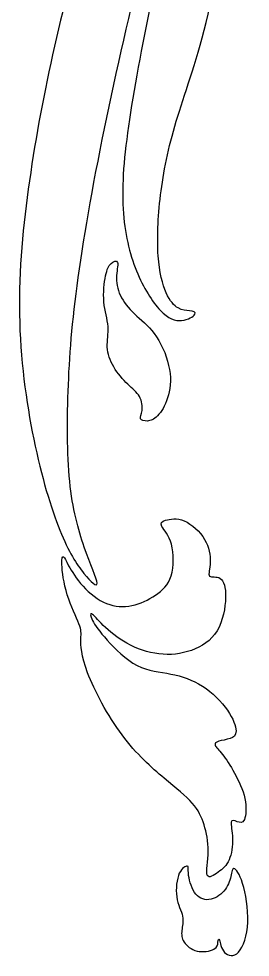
# Model space of a CAD drawing. Extents: x -9.5 to 9.2, y -1.7 to 27.8.
# Drawn here: x -9.5 to -7.93, y 14.74 to 21.1 of the extents above; entities that cross this region are included whole.
import ezdxf

# ---------------------------------------------------------------- set-up
doc = ezdxf.new("R2010")
doc.units = 0
doc.header["$MEASUREMENT"] = 0
doc.layers.add('LAYER_1', color=7, linetype='CONTINUOUS')

msp = doc.modelspace()

# ---------------------------------------------------------------- linework, layer by layer
at = {"layer": 'LAYER_1', "color": 250}
for points, knots in [([(-8.78713, 25.43374), (-8.78637, 25.50302), (-8.73947, 25.47626), (-8.66988, 25.4003), (-8.66988, 25.4003), (-8.60028, 25.32434), (-8.50799, 25.19917), (-8.41798, 25.0482), (-8.41798, 25.0482), (-8.32796, 24.89723), (-8.24021, 24.72045), (-8.16571, 24.44958), (-8.16571, 24.44958), (-8.0912, 24.17869), (-8.02992, 23.81369), (-7.99021, 23.53851), (-7.99021, 23.53851), (-7.95049, 23.26333), (-7.93234, 23.07796), (-7.94103, 22.85772), (-7.94103, 22.85772), (-7.94973, 22.63748), (-7.98529, 22.38236), (-8.03748, 22.06466), (-8.03748, 22.06466), (-8.08968, 21.74695), (-8.15852, 21.36666), (-8.23114, 21.07715), (-8.23114, 21.07715), (-8.30375, 20.78764), (-8.38016, 20.58889), (-8.43462, 20.40735), (-8.43462, 20.40735), (-8.48908, 20.2258), (-8.52161, 20.06146), (-8.54052, 19.90714), (-8.54052, 19.90714), (-8.55943, 19.75283), (-8.56473, 19.60855), (-8.55679, 19.49533), (-8.55679, 19.49533), (-8.54885, 19.3821), (-8.52767, 19.29993), (-8.50271, 19.24356), (-8.50271, 19.24356), (-8.47774, 19.18719), (-8.44899, 19.15661), (-8.42138, 19.14084), (-8.42138, 19.14084), (-8.39377, 19.12508), (-8.3673, 19.12412), (-8.34347, 19.12125), (-8.34347, 19.12125), (-8.31964, 19.11838), (-8.29846, 19.11361), (-8.30716, 19.0988), (-8.30716, 19.0988), (-8.31586, 19.08399), (-8.35443, 19.05915), (-8.39755, 19.05532), (-8.39755, 19.05532), (-8.44067, 19.0515), (-8.48833, 19.0687), (-8.54242, 19.12507), (-8.54242, 19.12507), (-8.5965, 19.18144), (-8.65702, 19.27699), (-8.70429, 19.39356), (-8.70429, 19.39356), (-8.75157, 19.51013), (-8.78562, 19.64773), (-8.79507, 19.81255), (-8.79507, 19.81255), (-8.80452, 19.97737), (-8.78939, 20.16944), (-8.75195, 20.41882), (-8.75195, 20.41882), (-8.7145, 20.6682), (-8.65474, 20.97492), (-8.5931, 21.27971), (-8.5931, 21.27971), (-8.53144, 21.58452), (-8.4679, 21.88741), (-8.41874, 22.14539), (-8.41874, 22.14539), (-8.36957, 22.40338), (-8.33477, 22.61646), (-8.3117, 22.81281), (-8.3117, 22.81281), (-8.28862, 23.00916), (-8.27728, 23.1888), (-8.27312, 23.40617), (-8.27312, 23.40617), (-8.26896, 23.62354), (-8.27199, 23.87867), (-8.28068, 24.07406), (-8.28068, 24.07406), (-8.28938, 24.26946), (-8.30376, 24.40515), (-8.32153, 24.505), (-8.32153, 24.505), (-8.3393, 24.60485), (-8.36049, 24.66887), (-8.37448, 24.69944), (-8.37448, 24.69944), (-8.38848, 24.73002), (-8.39529, 24.72715), (-8.39642, 24.70756), (-8.39642, 24.70756), (-8.39755, 24.68798), (-8.39301, 24.65166), (-8.38507, 24.59147), (-8.38507, 24.59147), (-8.37712, 24.53127), (-8.36578, 24.44719), (-8.35443, 24.33253), (-8.35443, 24.33253), (-8.34309, 24.21787), (-8.33174, 24.07263), (-8.33136, 23.89348), (-8.33136, 23.89348), (-8.33098, 23.71432), (-8.34158, 23.50125), (-8.35973, 23.27479), (-8.35973, 23.27479), (-8.37788, 23.04834), (-8.40361, 22.8085), (-8.44634, 22.54813), (-8.44634, 22.54813), (-8.48908, 22.28776), (-8.54884, 22.00684), (-8.62789, 21.66144), (-8.62789, 21.66144), (-8.70694, 21.31603), (-8.80528, 20.90611), (-8.89, 20.50672), (-8.89, 20.50672), (-8.97472, 20.10732), (-9.04583, 19.71843), (-9.09121, 19.4055), (-9.09121, 19.4055), (-9.1366, 19.09258), (-9.15628, 18.85561), (-9.16611, 18.62057), (-9.16611, 18.62057), (-9.17595, 18.38552), (-9.17595, 18.15238), (-9.15703, 17.96558), (-9.15703, 17.96558), (-9.13812, 17.77878), (-9.1003, 17.63832), (-9.05869, 17.51984), (-9.05869, 17.51984), (-9.01709, 17.40136), (-8.9717, 17.30485), (-8.97057, 17.27475), (-8.97057, 17.27475), (-8.96943, 17.24465), (-9.01255, 17.28096), (-9.06134, 17.34115), (-9.06134, 17.34115), (-9.11013, 17.40135), (-9.16459, 17.48544), (-9.22435, 17.63449), (-9.22435, 17.63449), (-9.28411, 17.78355), (-9.34917, 17.99758), (-9.40136, 18.25174), (-9.40136, 18.25174), (-9.45355, 18.50591), (-9.4929, 18.8002), (-9.49781, 19.09927), (-9.49781, 19.09927), (-9.50273, 19.39834), (-9.47322, 19.70219), (-9.43011, 20.00413), (-9.43011, 20.00413), (-9.38699, 20.30606), (-9.33025, 20.6061), (-9.25991, 20.91615), (-9.25991, 20.91615), (-9.18956, 21.22621), (-9.10559, 21.5463), (-9.00915, 21.88311), (-9.00915, 21.88311), (-8.9127, 22.21992), (-8.80377, 22.57346), (-8.72396, 22.83956), (-8.72396, 22.83956), (-8.64416, 23.10567), (-8.59347, 23.28435), (-8.5549, 23.45204), (-8.5549, 23.45204), (-8.51632, 23.61973), (-8.48984, 23.77643), (-8.47396, 23.91784), (-8.47396, 23.91784), (-8.45807, 24.05926), (-8.45277, 24.18539), (-8.45314, 24.30195), (-8.45314, 24.30195), (-8.45353, 24.41852), (-8.45958, 24.52555), (-8.47055, 24.61775), (-8.47055, 24.61775), (-8.48152, 24.70995), (-8.49741, 24.78735), (-8.51216, 24.83751), (-8.51216, 24.83751), (-8.5269, 24.88767), (-8.54052, 24.9106), (-8.54809, 24.91585), (-8.54809, 24.91585), (-8.55565, 24.92111), (-8.55716, 24.90869), (-8.55301, 24.87525), (-8.55301, 24.87525), (-8.54884, 24.84181), (-8.539, 24.78734), (-8.52728, 24.71473), (-8.52728, 24.71473), (-8.51556, 24.64211), (-8.50194, 24.55133), (-8.50686, 24.43141), (-8.50686, 24.43141), (-8.51178, 24.3115), (-8.53523, 24.16244), (-8.56964, 24.06451), (-8.56964, 24.06451), (-8.60406, 23.96657), (-8.64945, 23.91975), (-8.69332, 23.89778), (-8.69332, 23.89778), (-8.73719, 23.8758), (-8.77956, 23.87867), (-8.79847, 23.89634), (-8.79847, 23.89634), (-8.81738, 23.91402), (-8.81284, 23.94651), (-8.81321, 23.96466), (-8.81321, 23.96466), (-8.8136, 23.98282), (-8.8189, 23.98665), (-8.83553, 23.98712), (-8.83553, 23.98712), (-8.85217, 23.9876), (-8.88017, 23.98472), (-8.91572, 24.00192), (-8.91572, 24.00192), (-8.95127, 24.01912), (-8.99439, 24.05639), (-9.01633, 24.11276), (-9.01633, 24.11276), (-9.03826, 24.16914), (-9.03902, 24.24463), (-9.03335, 24.30004), (-9.03335, 24.30004), (-9.02768, 24.35546), (-9.01557, 24.39082), (-9.00612, 24.40228), (-9.00612, 24.40228), (-8.99667, 24.41375), (-8.98985, 24.40132), (-8.98531, 24.38699), (-8.98531, 24.38699), (-8.98078, 24.37266), (-8.97851, 24.35641), (-8.97095, 24.33921), (-8.97095, 24.33921), (-8.96338, 24.32201), (-8.95052, 24.30386), (-8.92896, 24.29432), (-8.92896, 24.29432), (-8.90741, 24.28476), (-8.87714, 24.2838), (-8.84424, 24.29909), (-8.84424, 24.29909), (-8.81133, 24.31438), (-8.77578, 24.34591), (-8.74665, 24.3889), (-8.74665, 24.3889), (-8.71753, 24.4319), (-8.69484, 24.48638), (-8.68047, 24.55039), (-8.68047, 24.55039), (-8.66609, 24.61441), (-8.66004, 24.68798), (-8.6642, 24.77015), (-8.6642, 24.77015), (-8.66836, 24.85232), (-8.68273, 24.9431), (-8.71261, 25.07113), (-8.71261, 25.07113), (-8.7425, 25.19917), (-8.78788, 25.36447), (-8.78713, 25.43374)], [0, 0, 0, 0, 0.0133333, 0.0133333, 0.0133333, 0.0133333, 0.0266667, 0.0266667, 0.0266667, 0.0266667, 0.04, 0.04, 0.04, 0.04, 0.0533333, 0.0533333, 0.0533333, 0.0533333, 0.0666667, 0.0666667, 0.0666667, 0.0666667, 0.08, 0.08, 0.08, 0.08, 0.0933333, 0.0933333, 0.0933333, 0.0933333, 0.1066667, 0.1066667, 0.1066667, 0.1066667, 0.12, 0.12, 0.12, 0.12, 0.1333333, 0.1333333, 0.1333333, 0.1333333, 0.1466667, 0.1466667, 0.1466667, 0.1466667, 0.16, 0.16, 0.16, 0.16, 0.1733333, 0.1733333, 0.1733333, 0.1733333, 0.1866667, 0.1866667, 0.1866667, 0.1866667, 0.2, 0.2, 0.2, 0.2, 0.2133333, 0.2133333, 0.2133333, 0.2133333, 0.2266667, 0.2266667, 0.2266667, 0.2266667, 0.24, 0.24, 0.24, 0.24, 0.2533333, 0.2533333, 0.2533333, 0.2533333, 0.2666667, 0.2666667, 0.2666667, 0.2666667, 0.28, 0.28, 0.28, 0.28, 0.2933333, 0.2933333, 0.2933333, 0.2933333, 0.3066667, 0.3066667, 0.3066667, 0.3066667, 0.32, 0.32, 0.32, 0.32, 0.3333333, 0.3333333, 0.3333333, 0.3333333, 0.3466667, 0.3466667, 0.3466667, 0.3466667, 0.36, 0.36, 0.36, 0.36, 0.3733333, 0.3733333, 0.3733333, 0.3733333, 0.3866667, 0.3866667, 0.3866667, 0.3866667, 0.4, 0.4, 0.4, 0.4, 0.4133333, 0.4133333, 0.4133333, 0.4133333, 0.4266667, 0.4266667, 0.4266667, 0.4266667, 0.44, 0.44, 0.44, 0.44, 0.4533333, 0.4533333, 0.4533333, 0.4533333, 0.4666667, 0.4666667, 0.4666667, 0.4666667, 0.48, 0.48, 0.48, 0.48, 0.4933333, 0.4933333, 0.4933333, 0.4933333, 0.5066667, 0.5066667, 0.5066667, 0.5066667, 0.52, 0.52, 0.52, 0.52, 0.5333333, 0.5333333, 0.5333333, 0.5333333, 0.5466667, 0.5466667, 0.5466667, 0.5466667, 0.56, 0.56, 0.56, 0.56, 0.5733333, 0.5733333, 0.5733333, 0.5733333, 0.5866667, 0.5866667, 0.5866667, 0.5866667, 0.6, 0.6, 0.6, 0.6, 0.6133333, 0.6133333, 0.6133333, 0.6133333, 0.6266667, 0.6266667, 0.6266667, 0.6266667, 0.64, 0.64, 0.64, 0.64, 0.6533333, 0.6533333, 0.6533333, 0.6533333, 0.6666667, 0.6666667, 0.6666667, 0.6666667, 0.68, 0.68, 0.68, 0.68, 0.6933333, 0.6933333, 0.6933333, 0.6933333, 0.7066667, 0.7066667, 0.7066667, 0.7066667, 0.72, 0.72, 0.72, 0.72, 0.7333333, 0.7333333, 0.7333333, 0.7333333, 0.7466667, 0.7466667, 0.7466667, 0.7466667, 0.76, 0.76, 0.76, 0.76, 0.7733333, 0.7733333, 0.7733333, 0.7733333, 0.7866667, 0.7866667, 0.7866667, 0.7866667, 0.8, 0.8, 0.8, 0.8, 0.8133333, 0.8133333, 0.8133333, 0.8133333, 0.8266667, 0.8266667, 0.8266667, 0.8266667, 0.84, 0.84, 0.84, 0.84, 0.8533333, 0.8533333, 0.8533333, 0.8533333, 0.8666667, 0.8666667, 0.8666667, 0.8666667, 0.88, 0.88, 0.88, 0.88, 0.8933333, 0.8933333, 0.8933333, 0.8933333, 0.9066667, 0.9066667, 0.9066667, 0.9066667, 0.92, 0.92, 0.92, 0.92, 0.9333333, 0.9333333, 0.9333333, 0.9333333, 0.9466667, 0.9466667, 0.9466667, 0.9466667, 0.96, 0.96, 0.96, 0.96, 0.9733333, 0.9733333, 0.9733333, 0.9733333, 1, 1, 1, 1]), ([(-8.91364, 19.3594), (-8.92293, 19.31383), (-8.93061, 19.24404), (-8.92503, 19.18178), (-8.92503, 19.18178), (-8.91944, 19.11951), (-8.9006, 19.06476), (-8.89683, 19.01502), (-8.89683, 19.01502), (-8.89306, 18.96528), (-8.90436, 18.92052), (-8.90211, 18.87528), (-8.90211, 18.87528), (-8.89985, 18.83005), (-8.88403, 18.78431), (-8.85811, 18.74081), (-8.85811, 18.74081), (-8.83218, 18.69731), (-8.79614, 18.65604), (-8.76333, 18.62422), (-8.76333, 18.62422), (-8.7305, 18.59239), (-8.70088, 18.57001), (-8.68383, 18.53993), (-8.68383, 18.53993), (-8.66678, 18.50985), (-8.66229, 18.47205), (-8.6659, 18.44492), (-8.6659, 18.44492), (-8.66951, 18.41778), (-8.68124, 18.40129), (-8.67685, 18.39007), (-8.67685, 18.39007), (-8.67247, 18.37886), (-8.65198, 18.37292), (-8.63021, 18.37423), (-8.63021, 18.37423), (-8.60845, 18.37553), (-8.58539, 18.38408), (-8.5608, 18.40948), (-8.5608, 18.40948), (-8.5362, 18.43488), (-8.51006, 18.47716), (-8.49291, 18.53068), (-8.49291, 18.53068), (-8.47576, 18.58419), (-8.4676, 18.64896), (-8.48011, 18.72351), (-8.48011, 18.72351), (-8.49263, 18.79807), (-8.52582, 18.88244), (-8.56718, 18.94445), (-8.56718, 18.94445), (-8.60855, 19.00646), (-8.65809, 19.04614), (-8.7012, 19.08592), (-8.7012, 19.08592), (-8.74431, 19.1257), (-8.781, 19.16557), (-8.80492, 19.20878), (-8.80492, 19.20878), (-8.82884, 19.25197), (-8.83999, 19.2985), (-8.83964, 19.34348), (-8.83964, 19.34348), (-8.83929, 19.38847), (-8.82742, 19.43193), (-8.83266, 19.44903), (-8.83266, 19.44903), (-8.8379, 19.46614), (-8.86024, 19.4569), (-8.87685, 19.44162), (-8.87685, 19.44162), (-8.89346, 19.42632), (-8.90436, 19.40497), (-8.91364, 19.3594)], [0, 0, 0, 0, 0.05, 0.05, 0.05, 0.05, 0.1, 0.1, 0.1, 0.1, 0.15, 0.15, 0.15, 0.15, 0.2, 0.2, 0.2, 0.2, 0.25, 0.25, 0.25, 0.25, 0.3, 0.3, 0.3, 0.3, 0.35, 0.35, 0.35, 0.35, 0.4, 0.4, 0.4, 0.4, 0.45, 0.45, 0.45, 0.45, 0.5, 0.5, 0.5, 0.5, 0.55, 0.55, 0.55, 0.55, 0.6, 0.6, 0.6, 0.6, 0.65, 0.65, 0.65, 0.65, 0.7, 0.7, 0.7, 0.7, 0.75, 0.75, 0.75, 0.75, 0.8, 0.8, 0.8, 0.8, 0.85, 0.85, 0.85, 0.85, 0.9, 0.9, 0.9, 0.9, 1, 1, 1, 1]), ([(-9.21035, 17.4009), (-9.20846, 17.35503), (-9.19787, 17.27381), (-9.17367, 17.19594), (-9.17367, 17.19594), (-9.14946, 17.11807), (-9.11163, 17.04353), (-9.09424, 16.99863), (-9.09424, 16.99863), (-9.07684, 16.95372), (-9.07987, 16.93843), (-9.081, 16.89639), (-9.081, 16.89639), (-9.08213, 16.85435), (-9.08138, 16.78555), (-9.03561, 16.66612), (-9.03561, 16.66612), (-8.98985, 16.54668), (-8.89907, 16.3766), (-8.80187, 16.2457), (-8.80187, 16.2457), (-8.70467, 16.11479), (-8.60103, 16.02307), (-8.51707, 15.95236), (-8.51707, 15.95236), (-8.4331, 15.88166), (-8.3688, 15.83196), (-8.32606, 15.78372), (-8.32606, 15.78372), (-8.28332, 15.73547), (-8.26214, 15.68864), (-8.2455, 15.63561), (-8.2455, 15.63561), (-8.22886, 15.58258), (-8.21675, 15.52334), (-8.21789, 15.45741), (-8.21789, 15.45741), (-8.21902, 15.39149), (-8.2334, 15.31886), (-8.22357, 15.29402), (-8.22357, 15.29402), (-8.21373, 15.26918), (-8.17969, 15.29211), (-8.14944, 15.31457), (-8.14944, 15.31457), (-8.11918, 15.33702), (-8.0927, 15.359), (-8.07568, 15.39817), (-8.07568, 15.39817), (-8.05866, 15.43735), (-8.05109, 15.49372), (-8.0526, 15.54341), (-8.0526, 15.54341), (-8.05412, 15.59309), (-8.06471, 15.63609), (-8.06131, 15.65377), (-8.06131, 15.65377), (-8.0579, 15.67144), (-8.0405, 15.6638), (-8.02197, 15.65711), (-8.02197, 15.65711), (-8.00344, 15.65042), (-7.98377, 15.64469), (-7.97205, 15.67096), (-7.97205, 15.67096), (-7.96032, 15.69724), (-7.95654, 15.75553), (-7.96902, 15.81477), (-7.96902, 15.81477), (-7.9815, 15.87401), (-8.01025, 15.93421), (-8.03899, 15.98628), (-8.03899, 15.98628), (-8.06773, 16.03835), (-8.09649, 16.08231), (-8.12069, 16.11336), (-8.12069, 16.11336), (-8.14489, 16.14441), (-8.16457, 16.16257), (-8.16986, 16.17547), (-8.16986, 16.17547), (-8.17515, 16.18837), (-8.16607, 16.19601), (-8.14565, 16.20222), (-8.14565, 16.20222), (-8.12523, 16.20843), (-8.09345, 16.21321), (-8.06925, 16.22133), (-8.06925, 16.22133), (-8.04504, 16.22945), (-8.0284, 16.24092), (-8.02878, 16.27245), (-8.02878, 16.27245), (-8.02916, 16.30398), (-8.04656, 16.35558), (-8.08665, 16.41291), (-8.08665, 16.41291), (-8.12674, 16.47023), (-8.18952, 16.53331), (-8.25685, 16.57677), (-8.25685, 16.57677), (-8.32417, 16.62025), (-8.39604, 16.64414), (-8.47092, 16.65847), (-8.47092, 16.65847), (-8.54581, 16.6728), (-8.62373, 16.67758), (-8.69975, 16.71675), (-8.69975, 16.71675), (-8.77577, 16.75593), (-8.84991, 16.82951), (-8.90286, 16.88827), (-8.90286, 16.88827), (-8.95581, 16.94703), (-8.98758, 16.99099), (-9.00346, 17.02252), (-9.00346, 17.02252), (-9.01935, 17.05404), (-9.01935, 17.07316), (-9.00687, 17.06647), (-9.00687, 17.06647), (-8.99439, 17.05978), (-8.96942, 17.02729), (-8.92933, 16.98812), (-8.92933, 16.98812), (-8.88924, 16.94895), (-8.83402, 16.90307), (-8.76859, 16.86677), (-8.76859, 16.86677), (-8.70315, 16.83046), (-8.62751, 16.8037), (-8.55186, 16.79463), (-8.55186, 16.79463), (-8.47622, 16.78555), (-8.40058, 16.79415), (-8.33098, 16.81899), (-8.33098, 16.81899), (-8.26139, 16.84384), (-8.19785, 16.88493), (-8.15776, 16.95133), (-8.15776, 16.95133), (-8.11766, 17.01774), (-8.10102, 17.10947), (-8.09951, 17.17778), (-8.09951, 17.17778), (-8.09799, 17.2461), (-8.11161, 17.29101), (-8.13619, 17.30725), (-8.13619, 17.30725), (-8.16078, 17.3235), (-8.19634, 17.31108), (-8.20768, 17.32302), (-8.20768, 17.32302), (-8.21903, 17.33496), (-8.20617, 17.37127), (-8.2039, 17.41713), (-8.2039, 17.41713), (-8.20163, 17.46299), (-8.20995, 17.51842), (-8.24172, 17.57145), (-8.24172, 17.57145), (-8.27349, 17.62448), (-8.32871, 17.67512), (-8.37977, 17.69662), (-8.37977, 17.69662), (-8.43083, 17.71811), (-8.47773, 17.71047), (-8.5061, 17.7014), (-8.5061, 17.7014), (-8.53446, 17.69232), (-8.5443, 17.6818), (-8.53182, 17.65888), (-8.53182, 17.65888), (-8.51934, 17.63595), (-8.48454, 17.60059), (-8.46714, 17.53848), (-8.46714, 17.53848), (-8.44974, 17.47638), (-8.44974, 17.38751), (-8.46941, 17.32445), (-8.46941, 17.32445), (-8.48908, 17.26139), (-8.52842, 17.22412), (-8.57569, 17.19259), (-8.57569, 17.19259), (-8.62297, 17.16107), (-8.67819, 17.13526), (-8.73493, 17.12332), (-8.73493, 17.12332), (-8.79166, 17.11138), (-8.84991, 17.11329), (-8.9074, 17.1367), (-8.9074, 17.1367), (-8.96488, 17.1601), (-9.02162, 17.20502), (-9.06662, 17.25422), (-9.06662, 17.25422), (-9.11163, 17.30343), (-9.14492, 17.35694), (-9.16496, 17.39325), (-9.16496, 17.39325), (-9.18501, 17.42956), (-9.19182, 17.44867), (-9.19862, 17.45296), (-9.19862, 17.45296), (-9.20543, 17.45727), (-9.21224, 17.44676), (-9.21035, 17.4009)], [0, 0, 0, 0, 0.0188679, 0.0188679, 0.0188679, 0.0188679, 0.0377358, 0.0377358, 0.0377358, 0.0377358, 0.0566038, 0.0566038, 0.0566038, 0.0566038, 0.0754717, 0.0754717, 0.0754717, 0.0754717, 0.0943396, 0.0943396, 0.0943396, 0.0943396, 0.1132075, 0.1132075, 0.1132075, 0.1132075, 0.1320755, 0.1320755, 0.1320755, 0.1320755, 0.1509434, 0.1509434, 0.1509434, 0.1509434, 0.1698113, 0.1698113, 0.1698113, 0.1698113, 0.1886792, 0.1886792, 0.1886792, 0.1886792, 0.2075472, 0.2075472, 0.2075472, 0.2075472, 0.2264151, 0.2264151, 0.2264151, 0.2264151, 0.245283, 0.245283, 0.245283, 0.245283, 0.2641509, 0.2641509, 0.2641509, 0.2641509, 0.2830189, 0.2830189, 0.2830189, 0.2830189, 0.3018868, 0.3018868, 0.3018868, 0.3018868, 0.3207547, 0.3207547, 0.3207547, 0.3207547, 0.3396226, 0.3396226, 0.3396226, 0.3396226, 0.3584906, 0.3584906, 0.3584906, 0.3584906, 0.3773585, 0.3773585, 0.3773585, 0.3773585, 0.3962264, 0.3962264, 0.3962264, 0.3962264, 0.4150943, 0.4150943, 0.4150943, 0.4150943, 0.4339623, 0.4339623, 0.4339623, 0.4339623, 0.4528302, 0.4528302, 0.4528302, 0.4528302, 0.4716981, 0.4716981, 0.4716981, 0.4716981, 0.490566, 0.490566, 0.490566, 0.490566, 0.509434, 0.509434, 0.509434, 0.509434, 0.5283019, 0.5283019, 0.5283019, 0.5283019, 0.5471698, 0.5471698, 0.5471698, 0.5471698, 0.5660377, 0.5660377, 0.5660377, 0.5660377, 0.5849057, 0.5849057, 0.5849057, 0.5849057, 0.6037736, 0.6037736, 0.6037736, 0.6037736, 0.6226415, 0.6226415, 0.6226415, 0.6226415, 0.6415094, 0.6415094, 0.6415094, 0.6415094, 0.6603774, 0.6603774, 0.6603774, 0.6603774, 0.6792453, 0.6792453, 0.6792453, 0.6792453, 0.6981132, 0.6981132, 0.6981132, 0.6981132, 0.7169811, 0.7169811, 0.7169811, 0.7169811, 0.7358491, 0.7358491, 0.7358491, 0.7358491, 0.754717, 0.754717, 0.754717, 0.754717, 0.7735849, 0.7735849, 0.7735849, 0.7735849, 0.7924528, 0.7924528, 0.7924528, 0.7924528, 0.8113208, 0.8113208, 0.8113208, 0.8113208, 0.8301887, 0.8301887, 0.8301887, 0.8301887, 0.8490566, 0.8490566, 0.8490566, 0.8490566, 0.8679245, 0.8679245, 0.8679245, 0.8679245, 0.8867925, 0.8867925, 0.8867925, 0.8867925, 0.9056604, 0.9056604, 0.9056604, 0.9056604, 0.9245283, 0.9245283, 0.9245283, 0.9245283, 0.9433962, 0.9433962, 0.9433962, 0.9433962, 0.9622642, 0.9622642, 0.9622642, 0.9622642, 1, 1, 1, 1]), ([(-8.35179, 15.30694), (-8.34838, 15.27206), (-8.33552, 15.21473), (-8.31094, 15.17794), (-8.31094, 15.17794), (-8.28636, 15.14116), (-8.25004, 15.12491), (-8.2126, 15.12873), (-8.2126, 15.12873), (-8.17516, 15.13256), (-8.13657, 15.15645), (-8.11048, 15.18702), (-8.11048, 15.18702), (-8.08438, 15.21759), (-8.07077, 15.25487), (-8.06358, 15.28591), (-8.06358, 15.28591), (-8.05639, 15.31697), (-8.05564, 15.34182), (-8.04278, 15.33895), (-8.04278, 15.33895), (-8.02992, 15.33608), (-8.00495, 15.3055), (-7.98377, 15.23814), (-7.98377, 15.23814), (-7.9626, 15.17078), (-7.94519, 15.06663), (-7.94935, 14.97586), (-7.94935, 14.97586), (-7.95351, 14.88509), (-7.97924, 14.80769), (-8.01176, 14.77281), (-8.01176, 14.77281), (-8.04429, 14.73794), (-8.08363, 14.74558), (-8.1067, 14.7709), (-8.1067, 14.7709), (-8.12977, 14.79622), (-8.13657, 14.83923), (-8.14149, 14.85404), (-8.14149, 14.85404), (-8.14641, 14.86884), (-8.14944, 14.85547), (-8.15132, 14.8397), (-8.15132, 14.8397), (-8.15322, 14.82393), (-8.15397, 14.80578), (-8.17893, 14.79241), (-8.17893, 14.79241), (-8.2039, 14.77903), (-8.25307, 14.77042), (-8.29316, 14.7795), (-8.29316, 14.7795), (-8.33325, 14.78858), (-8.36427, 14.81534), (-8.38091, 14.84113), (-8.38091, 14.84113), (-8.39755, 14.86693), (-8.39982, 14.89178), (-8.39642, 14.91996), (-8.39642, 14.91996), (-8.39302, 14.94814), (-8.38393, 14.97968), (-8.3915, 15.01599), (-8.3915, 15.01599), (-8.39906, 15.05229), (-8.42328, 15.09339), (-8.43122, 15.14736), (-8.43122, 15.14736), (-8.43916, 15.20135), (-8.43084, 15.26824), (-8.41344, 15.30694), (-8.41344, 15.30694), (-8.39604, 15.34563), (-8.36956, 15.35614), (-8.35935, 15.35519), (-8.35935, 15.35519), (-8.34914, 15.35423), (-8.35519, 15.34181), (-8.35179, 15.30694)], [0, 0, 0, 0, 0.047619, 0.047619, 0.047619, 0.047619, 0.0952381, 0.0952381, 0.0952381, 0.0952381, 0.1428571, 0.1428571, 0.1428571, 0.1428571, 0.1904762, 0.1904762, 0.1904762, 0.1904762, 0.2380952, 0.2380952, 0.2380952, 0.2380952, 0.2857143, 0.2857143, 0.2857143, 0.2857143, 0.3333333, 0.3333333, 0.3333333, 0.3333333, 0.3809524, 0.3809524, 0.3809524, 0.3809524, 0.4285714, 0.4285714, 0.4285714, 0.4285714, 0.4761905, 0.4761905, 0.4761905, 0.4761905, 0.5238095, 0.5238095, 0.5238095, 0.5238095, 0.5714286, 0.5714286, 0.5714286, 0.5714286, 0.6190476, 0.6190476, 0.6190476, 0.6190476, 0.6666667, 0.6666667, 0.6666667, 0.6666667, 0.7142857, 0.7142857, 0.7142857, 0.7142857, 0.7619048, 0.7619048, 0.7619048, 0.7619048, 0.8095238, 0.8095238, 0.8095238, 0.8095238, 0.8571429, 0.8571429, 0.8571429, 0.8571429, 0.9047619, 0.9047619, 0.9047619, 0.9047619, 1, 1, 1, 1])]:
    msp.add_open_spline(points, degree=3, knots=knots, dxfattribs=at)

doc.saveas('drawing.dxf')
